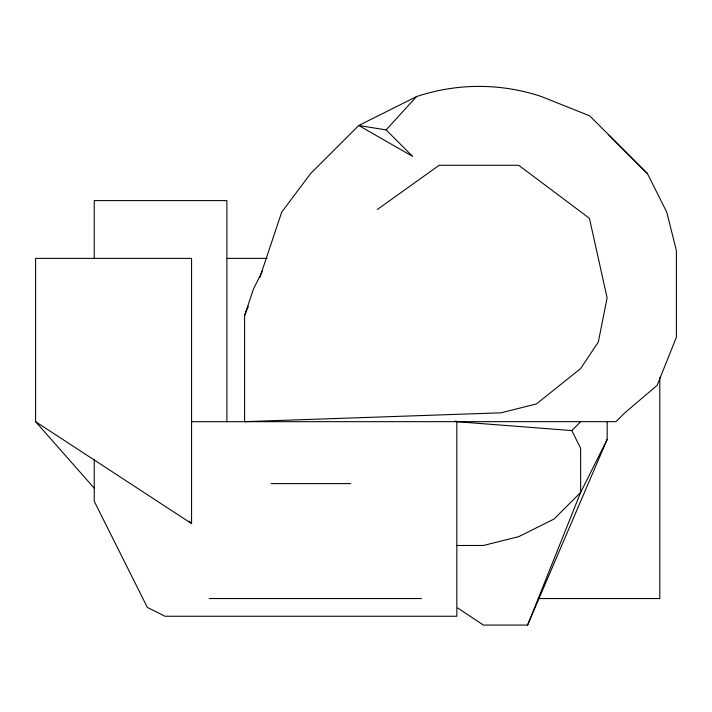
<?xml version="1.0" encoding="UTF-8"?>
<svg xmlns="http://www.w3.org/2000/svg" width="712" height="712" viewBox="0 0 712 712"><rect width="100%" height="100%" fill="white"/><g stroke="black" fill="none" stroke-linecap="round" stroke-linejoin="round"><path stroke-width="1.07" d="M259.853 277.484L281.712 212.14L310.592 173.603L358.75 125.499L416.511 96.592A196.708 196.708 0 0 1 541.556 96.601L589.714 115.86L647.431 173.603L666.744 212.14L676.4 250.651L676.4 337.23L657.132 385.37L624.842 412.818L615.978 421.664L191.519 421.691M377.307 209.488L439.188 165.273L518.692 165.273L589.447 218.335L607.105 297.865L598.32 342.045L580.618 368.594L536.394 403.962L500.999 412.818L244.59 421.664L244.59 315.532L253.463 289.01L262.327 271.308M457.754 607.986L483.386 625.074L527.61 625.074L580.627 492.473L607.176 439.411L607.176 421.691M244.59 315.532L248.301 306.276M527.61 625.074L607.176 439.411M386.135 129.904L412.666 156.417L358.75 125.499L386.135 129.904L416.511 96.592M94.251 459.302L94.251 501.31L147.34 607.381L165.015 616.254L456.837 616.254L456.837 421.691L571.798 430.573L580.627 421.691M227.164 258.385L267.196 258.385M271.138 483.617L350.642 483.617M456.837 545.481L483.386 545.481L518.763 536.643L554.096 518.986L580.627 492.473L580.627 448.248L571.798 430.573M209.239 598.543L421.451 598.543M538.575 598.543L659.802 598.543L659.802 377.333M455.173 421.05L457.318 421.468M35.6 421.691L191.572 523.587L191.572 258.385L35.6 258.385L35.6 421.691L94.456 488.432M608.982 135.102L647.431 173.603M189.276 521.184L191.572 523.587M226.888 421.691L226.888 200.606L94.251 200.606L94.251 258.376"/></g></svg>
